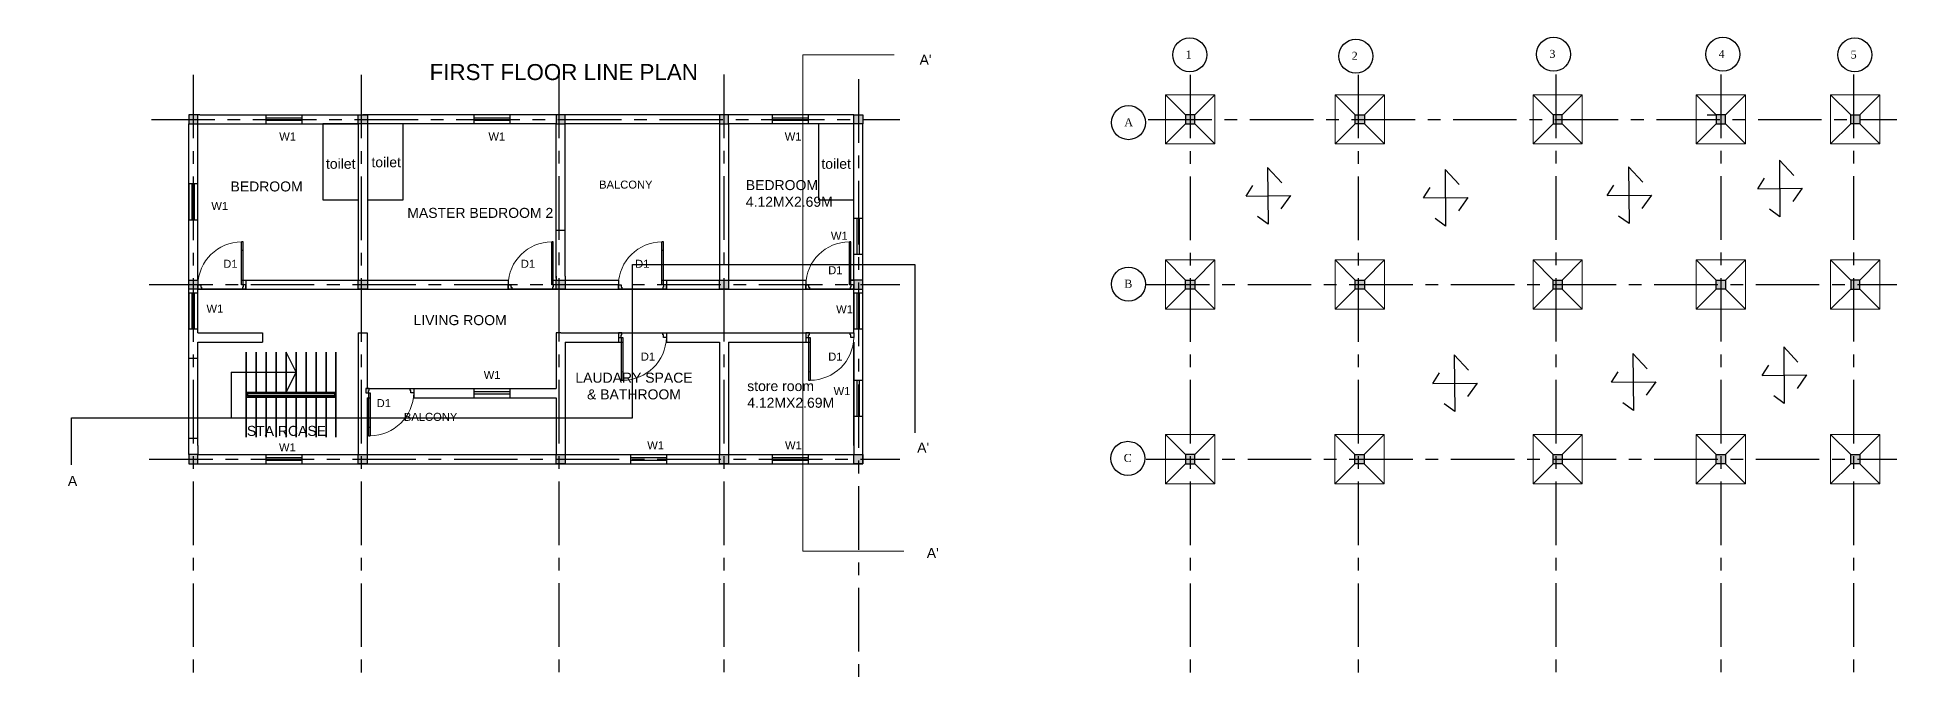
# Model space of a CAD drawing. Header units: metres. Extents: x 0 to 2377, y 0 to 2754.
# Drawn here: x 143.65 to 190.13, y 58.86 to 74.9 of the extents above; entities that cross this region are included whole.
import ezdxf

# ---------------------------------------------------------------- set-up
doc = ezdxf.new("R2010")
doc.units = ezdxf.units.M
doc.linetypes.add('CENTER', pattern=[50.8, 31.75, -6.35, 6.35, -6.35])
for name, color, linetype in [('BOUND', 7, 'Continuous'), ('centerline', 51, 'CENTER'), ('COLUMNS', 1, 'Continuous'), ('DOOR', 140, 'Continuous'), ('EQUIPMENTS', 255, 'Continuous'), ('sections', 82, 'Continuous'), ('Text', 7, 'Continuous'), ('Walls', 7, 'Continuous')]:
    doc.layers.add(name, color=color, linetype=linetype)
doc.layers.add('Footing', color=100, linetype='Continuous', lineweight=5)
doc.layers.add('Stairs', color=1, linetype='Continuous', lineweight=35)
doc.styles.get("Standard").update_dxf_attribs({"font": 'arial.ttf'})
doc.styles.add('style1', font='times.ttf', dxfattribs={"height": 0.2})

# ---------------------------------------------------------------- blocks, each defined once
blk = doc.blocks.new('D1')
for p, q in [((0.07, 0.11), (0.07, 1.18)), ((0.07, 1.18), (0.11, 1.18)), ((0.11, 0.11), (0.11, 1.18)), ((0.11, 0.98), (0.11, 0.96)), ((0, 0), (0, 0.11)), ((0, 0.11), (0.07, 0.11)), ((0, 0), (1.2, 0)), ((0.09, 0), (0, 0)), ((0.07, 0.11), (0.07, 0.05)), ((0.07, 0.11), (0.11, 0.11)), ((0.07, 0.05), (0.09, 0.05)), ((0.09, 0.05), (0.09, 0)), ((1.13, 0.05), (1.11, 0.05)), ((1.11, 0.05), (1.11, 0)), ((1.11, 0), (1.2, 0)), ((1.2, 0.11), (1.13, 0.11)), ((1.13, 0.11), (1.13, 0.05)), ((1.2, 0), (1.2, 0.11))]:
    blk.add_line(p, q)
at = {"lineweight": 0}
blk.add_arc((0.11, 0.09), 1.09, 1.061, 90, dxfattribs=at)

msp = doc.modelspace()

# ---------------------------------------------------------------- hatches: boundary and pattern name
at = {"layer": 'COLUMNS'}
h = msp.add_hatch(color=256, dxfattribs=at)
h.dxf.hatch_style = 1
h.paths.add_polyline_path([(120.917, 72.968), (120.687, 72.968), (120.687, 72.738), (120.917, 72.738)])
h.paths.add_polyline_path([(125.111, 72.738), (125.111, 72.968), (124.881, 72.968), (124.881, 72.738)])
h.paths.add_polyline_path([(130.056, 72.738), (130.056, 72.968), (129.826, 72.968), (129.826, 72.738)])
h.paths.add_polyline_path([(133.95, 72.738), (134.18, 72.738), (134.18, 72.968), (133.95, 72.968)])
h.paths.add_polyline_path([(137.264, 72.738), (137.494, 72.738), (137.494, 72.968), (137.264, 72.968)])
h.paths.add_polyline_path([(120.687, 68.612), (120.917, 68.612), (120.917, 68.842), (120.687, 68.842)])
h.paths.add_polyline_path([(124.881, 68.612), (125.111, 68.612), (125.111, 68.842), (124.881, 68.842)])
h.paths.add_polyline_path([(130.056, 68.842), (129.826, 68.842), (129.826, 68.612), (130.056, 68.612)])
h.paths.add_polyline_path([(134.18, 68.842), (133.95, 68.842), (133.95, 68.611), (134.18, 68.611)])
h.paths.add_polyline_path([(137.494, 68.842), (137.264, 68.842), (137.264, 68.611), (137.494, 68.612)])
h.paths.add_polyline_path([(120.687, 64.483), (120.687, 64.253), (120.917, 64.253), (120.917, 64.483)])
h.paths.add_polyline_path([(125.111, 64.483), (124.881, 64.483), (124.881, 64.253), (125.111, 64.253)])
h.paths.add_polyline_path([(129.826, 64.253), (130.056, 64.253), (130.056, 64.483), (129.826, 64.483)])
h.paths.add_polyline_path([(133.95, 64.253), (134.18, 64.253), (134.18, 64.483), (133.95, 64.483)])
h.paths.add_polyline_path([(137.264, 64.253), (137.494, 64.253), (137.494, 64.483), (137.264, 64.483)])
h.paths.add_polyline_path([(147.441, 72.968), (147.441, 72.738), (147.671, 72.738), (147.671, 72.968)])
h.paths.add_polyline_path([(151.68, 72.968), (151.68, 72.738), (151.91, 72.738), (151.91, 72.968)])
h.paths.add_polyline_path([(156.624, 72.968), (156.624, 72.738), (156.854, 72.738), (156.854, 72.968)])
h.paths.add_polyline_path([(160.704, 72.968), (160.704, 72.738), (160.934, 72.738), (160.934, 72.968)])
h.paths.add_polyline_path([(164.063, 72.968), (164.063, 72.738), (164.293, 72.738), (164.293, 72.968)])
h.paths.add_polyline_path([(147.441, 68.842), (147.441, 68.612), (147.671, 68.612), (147.671, 68.842)])
h.paths.add_polyline_path([(151.68, 68.842), (151.68, 68.612), (151.91, 68.612), (151.91, 68.842)])
h.paths.add_polyline_path([(156.624, 68.842), (156.624, 68.612), (156.854, 68.612), (156.854, 68.842)])
h.paths.add_polyline_path([(160.704, 68.842), (160.704, 68.612), (160.934, 68.612), (160.934, 68.842)])
h.paths.add_polyline_path([(164.063, 68.842), (164.063, 68.612), (164.293, 68.612), (164.293, 68.842)])
h.paths.add_polyline_path([(147.441, 64.483), (147.441, 64.253), (147.671, 64.253), (147.671, 64.483)])
h.paths.add_polyline_path([(151.672, 64.483), (151.672, 64.253), (151.902, 64.253), (151.902, 64.483)])
h.paths.add_polyline_path([(156.624, 64.483), (156.624, 64.253), (156.854, 64.253), (156.854, 64.483)])
h.paths.add_polyline_path([(160.704, 64.483), (160.704, 64.253), (160.934, 64.253), (160.934, 64.483)])
h.paths.add_polyline_path([(164.063, 64.483), (164.063, 64.253), (164.293, 64.253), (164.293, 64.483)])
h = msp.add_hatch(color=256, dxfattribs=at)
h.dxf.hatch_style = 1
h.paths.add_polyline_path([(172.358, 72.968), (172.358, 72.738), (172.588, 72.738), (172.588, 72.968)])
h.paths.add_polyline_path([(176.597, 72.968), (176.597, 72.738), (176.827, 72.738), (176.827, 72.968)])
h.paths.add_polyline_path([(181.542, 72.968), (181.542, 72.738), (181.772, 72.738), (181.772, 72.968)])
h.paths.add_polyline_path([(185.621, 72.968), (185.621, 72.738), (185.851, 72.738), (185.851, 72.968)])
h.paths.add_polyline_path([(188.98, 72.968), (188.98, 72.738), (189.21, 72.738), (189.21, 72.968)])
h.paths.add_polyline_path([(172.358, 68.842), (172.358, 68.612), (172.588, 68.612), (172.588, 68.842)])
h.paths.add_polyline_path([(176.597, 68.842), (176.597, 68.612), (176.827, 68.612), (176.827, 68.842)])
h.paths.add_polyline_path([(181.542, 68.842), (181.542, 68.612), (181.772, 68.612), (181.772, 68.842)])
h.paths.add_polyline_path([(185.621, 68.842), (185.621, 68.612), (185.851, 68.612), (185.851, 68.842)])
h.paths.add_polyline_path([(188.98, 68.842), (188.98, 68.612), (189.21, 68.612), (189.21, 68.842)])
h.paths.add_polyline_path([(172.358, 64.483), (172.358, 64.253), (172.588, 64.253), (172.588, 64.483)])
h.paths.add_polyline_path([(176.59, 64.483), (176.59, 64.253), (176.82, 64.253), (176.82, 64.483)])
h.paths.add_polyline_path([(181.542, 64.483), (181.542, 64.253), (181.772, 64.253), (181.772, 64.483)])
h.paths.add_polyline_path([(185.621, 64.483), (185.621, 64.253), (185.851, 64.253), (185.851, 64.483)])
h.paths.add_polyline_path([(188.98, 64.483), (188.98, 64.253), (189.21, 64.253), (189.21, 64.483)])

# ---------------------------------------------------------------- linework, layer by layer
for p, q in [((147.441, 64.483), (147.441, 72.738)), ((147.671, 72.738), (151.68, 72.738)), ((147.671, 68.842), (147.671, 72.738)), ((147.716, 72.968), (151.795, 72.968)), ((149.372, 72.968), (149.372, 72.738)), ((150.272, 72.883), (149.372, 72.883)), ((150.272, 72.823), (149.372, 72.823)), ((150.272, 72.968), (150.272, 72.738)), ((151.68, 72.738), (150.795, 72.738)), ((151.68, 72.738), (151.68, 68.939)), ((164.063, 72.968), (151.795, 72.968)), ((156.624, 72.738), (151.91, 72.738)), ((151.91, 72.738), (151.91, 68.939)), ((154.563, 72.968), (154.563, 72.738)), ((155.463, 72.883), (154.563, 72.883)), ((155.463, 72.823), (154.563, 72.823)), ((155.463, 72.968), (155.463, 72.738)), ((156.624, 68.939), (156.624, 72.738)), ((160.704, 72.738), (156.854, 72.738)), ((156.854, 68.939), (156.854, 72.738)), ((160.704, 72.738), (160.704, 68.842)), ((164.063, 72.738), (160.934, 72.738)), ((160.934, 72.738), (160.934, 68.842)), ((162.026, 72.968), (162.026, 72.738)), ((162.026, 72.968), (162.026, 72.738)), ((162.926, 72.883), (162.026, 72.883)), ((162.926, 72.823), (162.026, 72.823)), ((162.926, 72.968), (162.926, 72.738)), ((162.926, 72.968), (162.926, 72.738)), ((164.063, 68.842), (164.063, 72.738)), ((164.293, 64.713), (164.293, 72.738)), ((185.391, 72.968), (185.621, 72.968)), ((185.621, 72.968), (185.621, 72.738)), ((147.671, 71.24), (147.441, 71.24)), ((147.671, 71.24), (147.441, 71.24)), ((147.441, 71.24), (147.441, 70.34)), ((147.526, 70.34), (147.526, 71.24)), ((147.586, 70.34), (147.586, 71.24)), ((147.671, 70.34), (147.441, 70.34)), ((147.671, 70.34), (147.441, 70.34)), ((164.063, 70.39), (164.293, 70.39)), ((164.148, 69.49), (164.148, 70.39)), ((164.208, 69.49), (164.208, 70.39)), ((156.624, 68.89), (156.624, 70.09)), ((156.624, 70.09), (156.854, 70.09)), ((164.063, 69.49), (164.293, 69.49)), ((147.671, 68.842), (147.68, 68.842)), ((148.761, 68.842), (148.871, 68.842)), ((148.871, 68.842), (148.871, 68.612)), ((155.424, 68.842), (155.424, 68.612)), ((156.854, 68.842), (158.188, 68.842)), ((158.179, 68.842), (158.179, 68.612)), ((159.269, 68.842), (160.819, 68.842)), ((159.379, 68.842), (159.379, 68.612)), ((162.863, 68.842), (162.863, 68.612)), ((162.871, 68.842), (162.863, 68.842)), ((164.063, 68.842), (163.953, 68.842)), ((147.671, 68.515), (147.441, 68.515)), ((147.671, 68.515), (147.441, 68.515)), ((147.441, 68.515), (147.441, 67.615)), ((147.526, 67.615), (147.526, 68.515)), ((147.586, 67.615), (147.586, 68.515)), ((147.671, 67.519), (147.671, 68.612)), ((164.063, 67.519), (164.063, 68.612)), ((164.293, 68.515), (164.063, 68.515)), ((164.293, 68.515), (164.063, 68.515)), ((164.063, 68.515), (164.063, 67.615)), ((164.148, 67.615), (164.148, 68.515)), ((164.208, 67.615), (164.208, 68.515)), ((147.671, 67.615), (147.441, 67.615)), ((147.671, 67.615), (147.441, 67.615)), ((147.671, 67.519), (149.287, 67.519)), ((149.287, 67.519), (149.287, 67.289)), ((151.672, 67.519), (151.672, 64.483)), ((151.902, 67.404), (151.902, 66.134)), ((158.179, 67.519), (158.179, 67.289)), ((159.379, 67.519), (159.379, 67.289)), ((162.863, 67.519), (162.863, 67.289)), ((164.293, 67.615), (164.063, 67.615)), ((164.293, 67.615), (164.063, 67.615)), ((147.671, 67.289), (149.287, 67.289)), ((147.671, 64.713), (147.671, 67.289)), ((160.704, 67.289), (160.704, 64.483)), ((160.934, 67.289), (160.934, 64.483)), ((164.063, 64.713), (164.063, 67.289)), ((164.063, 67.289), (164.063, 64.483)), ((164.063, 67.174), (164.063, 64.713)), ((148.501, 66.537), (148.501, 65.417)), ((148.501, 66.537), (148.501, 65.417)), ((153.065, 66.134), (153.065, 65.904)), ((154.563, 66.134), (154.563, 65.904)), ((154.563, 66.134), (154.563, 65.904)), ((155.463, 66.049), (154.563, 66.049)), ((155.463, 66.134), (155.463, 65.904)), ((155.463, 66.134), (155.463, 65.904)), ((164.293, 66.336), (164.063, 66.336)), ((164.293, 66.336), (164.063, 66.336)), ((164.063, 66.336), (164.063, 65.436)), ((164.148, 65.436), (164.148, 66.336)), ((164.208, 65.436), (164.208, 66.336)), ((151.902, 65.904), (151.902, 64.483)), ((155.463, 65.989), (154.563, 65.989)), ((164.293, 65.436), (164.063, 65.436)), ((164.293, 65.436), (164.063, 65.436)), ((149.372, 64.483), (149.372, 64.253)), ((149.372, 64.483), (149.372, 64.253)), ((150.272, 64.398), (149.372, 64.398)), ((150.272, 64.338), (149.372, 64.338)), ((150.272, 64.483), (150.272, 64.253)), ((150.272, 64.483), (150.272, 64.253)), ((158.479, 64.483), (158.479, 64.253)), ((158.479, 64.483), (158.479, 64.253)), ((159.379, 64.398), (158.479, 64.398)), ((159.379, 64.338), (158.479, 64.338)), ((159.379, 64.483), (159.379, 64.253)), ((159.379, 64.483), (159.379, 64.253)), ((159.379, 64.483), (159.379, 64.253)), ((162.026, 64.483), (162.026, 64.253)), ((162.026, 64.483), (162.026, 64.253)), ((162.926, 64.398), (162.026, 64.398)), ((162.926, 64.338), (162.026, 64.338)), ((162.926, 64.483), (162.926, 64.253)), ((162.926, 64.483), (162.926, 64.253))]:
    msp.add_line(p, q)
at = {"layer": 'BOUND'}
for p, q in [((174.405, 71.65), (174.417, 70.234)), ((174.405, 71.65), (174.762, 71.269)), ((178.841, 71.604), (178.853, 70.188)), ((178.841, 71.604), (179.198, 71.223)), ((183.43, 71.665), (183.442, 70.249)), ((183.43, 71.665), (183.788, 71.284)), ((187.199, 71.834), (187.211, 70.418)), ((187.199, 71.834), (187.556, 71.453)), ((173.869, 70.937), (174.036, 71.198)), ((178.305, 70.891), (178.472, 71.152)), ((182.894, 70.953), (183.061, 71.213)), ((186.663, 71.121), (186.83, 71.382)), ((186.663, 71.121), (187.77, 71.132)), ((187.77, 71.132), (187.532, 70.799)), ((173.869, 70.937), (174.976, 70.948)), ((174.976, 70.948), (174.738, 70.615)), ((178.305, 70.891), (179.413, 70.902)), ((179.413, 70.902), (179.175, 70.569)), ((182.894, 70.953), (184.002, 70.963)), ((184.002, 70.963), (183.764, 70.63)), ((174.417, 70.234), (174.155, 70.424)), ((178.853, 70.188), (178.591, 70.378)), ((183.442, 70.249), (183.18, 70.44)), ((187.211, 70.418), (186.949, 70.608)), ((179.071, 66.972), (179.083, 65.556)), ((179.071, 66.972), (179.428, 66.591)), ((183.537, 67.003), (183.549, 65.587)), ((183.537, 67.003), (183.895, 66.622)), ((187.306, 67.171), (187.318, 65.756)), ((187.306, 67.171), (187.663, 66.791)), ((147.671, 66.886), (147.441, 66.886)), ((178.535, 66.26), (178.701, 66.52)), ((183.002, 66.29), (183.168, 66.551)), ((186.77, 66.459), (186.937, 66.719)), ((186.77, 66.459), (187.877, 66.47)), ((187.877, 66.47), (187.639, 66.136)), ((178.535, 66.26), (179.642, 66.27)), ((179.642, 66.27), (179.404, 65.937)), ((183.002, 66.29), (184.109, 66.301)), ((184.109, 66.301), (183.871, 65.968)), ((179.083, 65.556), (178.821, 65.747)), ((183.549, 65.587), (183.287, 65.777)), ((187.318, 65.756), (187.056, 65.946)), ((147.671, 64.886), (147.441, 64.886))]:
    msp.add_line(p, q, dxfattribs=at)
for centre in [(172.461, 74.463), (176.613, 74.431), (181.554, 74.478), (185.784, 74.478), (189.083, 74.463), (170.929, 72.771), (170.929, 68.74), (170.914, 64.389)]:
    msp.add_circle(centre, 0.425, dxfattribs=at)
at = {"layer": 'centerline', "ltscale": 0.05}
for p, q in [((147.556, 73.968), (147.556, 58.975)), ((151.75, 73.968), (151.75, 58.975)), ((156.695, 73.971), (156.695, 58.975)), ((160.819, 73.971), (160.819, 58.975)), ((172.473, 73.968), (172.473, 58.975)), ((176.667, 73.968), (176.667, 58.975)), ((181.612, 73.971), (181.612, 58.975)), ((185.736, 73.971), (185.736, 58.975)), ((189.05, 73.971), (189.05, 58.975)), ((164.178, 73.856), (164.178, 58.86)), ((146.507, 72.853), (165.216, 72.853)), ((171.424, 72.853), (190.133, 72.853)), ((146.452, 68.727), (165.216, 68.727)), ((171.369, 68.727), (190.133, 68.727)), ((146.452, 64.368), (165.216, 64.368)), ((171.369, 64.368), (190.133, 64.368))]:
    msp.add_line(p, q, dxfattribs=at)
at = {"layer": 'COLUMNS'}
for p, q in [((147.671, 72.968), (147.441, 72.968)), ((147.441, 72.968), (147.441, 72.738)), ((147.441, 72.738), (147.671, 72.738)), ((147.671, 72.738), (147.671, 72.968)), ((151.68, 72.738), (151.68, 72.968)), ((151.68, 72.968), (151.91, 72.968)), ((151.91, 72.738), (151.68, 72.738)), ((151.91, 72.968), (151.91, 72.738)), ((156.854, 72.968), (156.624, 72.968)), ((156.624, 72.968), (156.624, 72.738)), ((156.624, 72.738), (156.854, 72.738)), ((156.854, 72.738), (156.854, 72.968)), ((160.934, 72.968), (160.704, 72.968)), ((160.704, 72.968), (160.704, 72.738)), ((160.704, 72.738), (160.934, 72.738)), ((160.934, 72.738), (160.934, 72.968)), ((164.063, 72.738), (164.063, 72.968)), ((164.063, 72.968), (164.293, 72.968)), ((164.293, 72.738), (164.063, 72.738)), ((164.293, 72.738), (164.063, 72.738)), ((164.293, 72.968), (164.293, 72.738)), ((172.588, 72.968), (172.358, 72.968)), ((172.358, 72.968), (172.358, 72.738)), ((172.358, 72.738), (172.588, 72.738)), ((172.588, 72.738), (172.588, 72.968)), ((176.597, 72.738), (176.597, 72.968)), ((176.597, 72.968), (176.827, 72.968)), ((176.827, 72.738), (176.597, 72.738)), ((176.827, 72.968), (176.827, 72.738)), ((181.772, 72.968), (181.542, 72.968)), ((181.542, 72.968), (181.542, 72.738)), ((181.542, 72.738), (181.772, 72.738)), ((181.772, 72.738), (181.772, 72.968)), ((185.851, 72.968), (185.621, 72.968)), ((185.621, 72.968), (185.621, 72.738)), ((185.621, 72.738), (185.851, 72.738)), ((185.851, 72.738), (185.851, 72.968)), ((188.98, 72.738), (188.98, 72.968)), ((188.98, 72.968), (189.21, 72.968)), ((189.21, 72.738), (188.98, 72.738)), ((189.21, 72.968), (189.21, 72.738)), ((147.441, 68.612), (147.441, 68.842)), ((147.441, 68.842), (147.671, 68.842)), ((147.671, 68.842), (147.671, 68.612)), ((151.68, 68.842), (151.91, 68.842)), ((151.68, 68.612), (151.68, 68.842)), ((151.91, 68.842), (151.91, 68.612)), ((156.624, 68.842), (156.854, 68.842)), ((156.624, 68.612), (156.624, 68.842)), ((156.854, 68.842), (156.854, 68.612)), ((160.704, 68.842), (160.934, 68.842)), ((160.704, 68.612), (160.704, 68.842)), ((160.934, 68.842), (160.934, 68.612)), ((164.063, 68.842), (164.063, 68.612)), ((164.293, 68.842), (164.063, 68.842)), ((164.293, 68.612), (164.293, 68.842)), ((172.358, 68.612), (172.358, 68.842)), ((172.358, 68.842), (172.588, 68.842)), ((172.588, 68.842), (172.588, 68.612)), ((176.597, 68.842), (176.827, 68.842)), ((176.597, 68.612), (176.597, 68.842)), ((176.827, 68.842), (176.827, 68.612)), ((181.542, 68.842), (181.772, 68.842)), ((181.542, 68.612), (181.542, 68.842)), ((181.772, 68.842), (181.772, 68.612)), ((185.621, 68.842), (185.851, 68.842)), ((185.621, 68.612), (185.621, 68.842)), ((185.851, 68.842), (185.851, 68.612)), ((188.98, 68.842), (188.98, 68.612)), ((189.21, 68.842), (188.98, 68.842)), ((189.21, 68.612), (189.21, 68.842)), ((147.671, 68.612), (147.441, 68.612)), ((151.91, 68.612), (151.68, 68.612)), ((156.854, 68.612), (156.624, 68.612)), ((160.934, 68.612), (160.704, 68.612)), ((164.063, 68.612), (164.293, 68.612)), ((172.588, 68.612), (172.358, 68.612)), ((176.827, 68.612), (176.597, 68.612)), ((181.772, 68.612), (181.542, 68.612)), ((185.851, 68.612), (185.621, 68.612)), ((188.98, 68.612), (189.21, 68.612)), ((147.671, 64.483), (147.441, 64.483)), ((147.441, 64.483), (147.441, 64.253)), ((147.441, 64.253), (147.671, 64.253)), ((147.671, 64.253), (147.671, 64.483)), ((151.672, 64.483), (151.902, 64.483)), ((151.672, 64.253), (151.672, 64.483)), ((151.902, 64.253), (151.672, 64.253)), ((151.902, 64.483), (151.902, 64.253)), ((156.624, 64.483), (156.854, 64.483)), ((156.624, 64.253), (156.624, 64.483)), ((156.854, 64.253), (156.624, 64.253)), ((156.854, 64.483), (156.854, 64.253)), ((160.704, 64.483), (160.934, 64.483)), ((160.704, 64.253), (160.704, 64.483)), ((160.934, 64.253), (160.704, 64.253)), ((160.934, 64.483), (160.934, 64.253)), ((164.063, 64.483), (164.293, 64.483)), ((164.063, 64.253), (164.063, 64.483)), ((164.293, 64.253), (164.063, 64.253)), ((164.293, 64.483), (164.293, 64.253)), ((172.588, 64.483), (172.358, 64.483)), ((172.358, 64.483), (172.358, 64.253)), ((172.358, 64.253), (172.588, 64.253)), ((172.588, 64.253), (172.588, 64.483)), ((176.59, 64.483), (176.82, 64.483)), ((176.59, 64.253), (176.59, 64.483)), ((176.82, 64.253), (176.59, 64.253)), ((176.82, 64.483), (176.82, 64.253)), ((181.542, 64.483), (181.772, 64.483)), ((181.542, 64.253), (181.542, 64.483)), ((181.772, 64.253), (181.542, 64.253)), ((181.772, 64.483), (181.772, 64.253)), ((185.621, 64.483), (185.851, 64.483)), ((185.621, 64.253), (185.621, 64.483)), ((185.851, 64.253), (185.621, 64.253)), ((185.851, 64.483), (185.851, 64.253)), ((188.98, 64.483), (189.21, 64.483)), ((188.98, 64.253), (188.98, 64.483)), ((189.21, 64.253), (188.98, 64.253)), ((189.21, 64.483), (189.21, 64.253))]:
    msp.add_line(p, q, dxfattribs=at)
at = {"layer": 'EQUIPMENTS'}
for p, q in [((150.129, 66.537), (149.879, 67.037)), ((149.879, 67.037), (149.879, 66.037)), ((150.129, 66.537), (149.879, 67.037)), ((149.879, 67.037), (149.879, 66.037)), ((148.501, 66.537), (150.129, 66.537)), ((148.501, 66.537), (150.129, 66.537)), ((149.879, 66.037), (150.129, 66.537)), ((149.879, 66.037), (150.129, 66.537)), ((151.454, 65.393), (148.11, 65.393))]:
    msp.add_line(p, q, dxfattribs=at)
at = {"layer": 'Footing'}
for p, q in [((171.858, 73.468), (172.358, 72.968)), ((172.588, 72.968), (173.088, 73.468)), ((176.097, 73.468), (176.597, 72.968)), ((176.827, 72.968), (177.327, 73.468)), ((181.042, 73.468), (181.542, 72.968)), ((181.772, 72.968), (182.272, 73.468)), ((185.121, 73.468), (185.621, 72.968)), ((185.851, 72.968), (186.351, 73.468)), ((188.48, 73.468), (188.98, 72.968)), ((189.21, 72.968), (189.71, 73.468)), ((172.358, 72.738), (171.858, 72.238)), ((172.588, 72.738), (173.088, 72.238)), ((176.597, 72.738), (176.097, 72.238)), ((176.827, 72.738), (177.327, 72.238)), ((181.542, 72.738), (181.042, 72.238)), ((181.772, 72.738), (182.272, 72.238)), ((185.621, 72.738), (185.121, 72.238)), ((185.851, 72.738), (186.351, 72.238)), ((188.98, 72.738), (188.48, 72.238)), ((189.21, 72.738), (189.71, 72.238)), ((171.858, 69.342), (172.358, 68.842)), ((172.588, 68.842), (173.088, 69.342)), ((176.097, 69.342), (176.597, 68.842)), ((176.827, 68.842), (177.327, 69.342)), ((181.042, 69.342), (181.542, 68.842)), ((181.772, 68.842), (182.272, 69.342)), ((185.121, 69.342), (185.621, 68.842)), ((185.851, 68.842), (186.351, 69.342)), ((188.48, 69.342), (188.98, 68.842)), ((189.21, 68.842), (189.71, 69.342)), ((172.358, 68.612), (171.858, 68.112)), ((172.588, 68.612), (173.088, 68.112)), ((176.597, 68.612), (176.097, 68.112)), ((176.827, 68.612), (177.327, 68.112)), ((181.542, 68.612), (181.042, 68.112)), ((181.772, 68.612), (182.272, 68.112)), ((185.621, 68.612), (185.121, 68.112)), ((185.851, 68.612), (186.351, 68.112)), ((188.98, 68.612), (188.48, 68.112)), ((189.21, 68.612), (189.71, 68.112)), ((171.858, 64.983), (172.358, 64.483)), ((172.588, 64.483), (173.088, 64.983)), ((176.09, 64.983), (176.59, 64.483)), ((176.82, 64.483), (177.32, 64.983)), ((181.042, 64.983), (181.542, 64.483)), ((181.772, 64.483), (182.272, 64.983)), ((185.121, 64.983), (185.621, 64.483)), ((185.851, 64.483), (186.351, 64.983)), ((188.48, 64.983), (188.98, 64.483)), ((189.21, 64.483), (189.71, 64.983)), ((172.358, 64.253), (171.858, 63.753)), ((172.588, 64.253), (173.088, 63.753)), ((176.59, 64.253), (176.09, 63.753)), ((176.82, 64.253), (177.32, 63.753)), ((181.542, 64.253), (181.042, 63.753)), ((181.772, 64.253), (182.272, 63.753)), ((185.621, 64.253), (185.121, 63.753)), ((185.851, 64.253), (186.351, 63.753)), ((188.98, 64.253), (188.48, 63.753)), ((189.21, 64.253), (189.71, 63.753))]:
    msp.add_line(p, q, dxfattribs=at)
for points in [[(171.858, 73.468), (173.088, 73.468), (173.088, 72.238), (171.858, 72.238)], [(176.097, 73.468), (177.327, 73.468), (177.327, 72.238), (176.097, 72.238)], [(181.042, 73.468), (182.272, 73.468), (182.272, 72.238), (181.042, 72.238)], [(185.121, 73.468), (186.351, 73.468), (186.351, 72.238), (185.121, 72.238)], [(188.48, 73.468), (189.71, 73.468), (189.71, 72.238), (188.48, 72.238)], [(171.858, 69.342), (173.088, 69.342), (173.088, 68.112), (171.858, 68.112)], [(176.097, 69.342), (177.327, 69.342), (177.327, 68.112), (176.097, 68.112)], [(181.042, 69.342), (182.272, 69.342), (182.272, 68.112), (181.042, 68.112)], [(185.121, 69.342), (186.351, 69.342), (186.351, 68.112), (185.121, 68.112)], [(188.48, 69.342), (189.71, 69.342), (189.71, 68.112), (188.48, 68.112)], [(171.858, 64.983), (173.088, 64.983), (173.088, 63.753), (171.858, 63.753)], [(176.09, 64.983), (177.32, 64.983), (177.32, 63.753), (176.09, 63.753)], [(181.042, 64.983), (182.272, 64.983), (182.272, 63.753), (181.042, 63.753)], [(185.121, 64.983), (186.351, 64.983), (186.351, 63.753), (185.121, 63.753)], [(188.48, 64.983), (189.71, 64.983), (189.71, 63.753), (188.48, 63.753)]]:
    msp.add_lwpolyline(points, close=True, dxfattribs=at)
at = {"layer": 'sections', "lineweight": 0}
for p, q in [((165.072, 74.466), (162.79, 74.466)), ((162.79, 74.466), (162.79, 62.073)), ((162.79, 62.073), (165.315, 62.073))]:
    msp.add_line(p, q, dxfattribs=at)
at = {"layer": 'sections'}
for p, q in [((158.531, 65.4), (158.531, 69.229)), ((158.531, 69.229), (165.591, 69.229)), ((165.591, 69.229), (165.591, 65.022)), ((144.514, 64.224), (144.514, 65.4)), ((144.514, 65.4), (158.531, 65.4))]:
    msp.add_line(p, q, dxfattribs=at)
at = {"layer": 'Stairs'}
for p, q in [((148.879, 64.917), (148.879, 67.037)), ((148.879, 64.917), (148.879, 67.037)), ((149.129, 66.037), (149.129, 67.037)), ((149.129, 66.037), (149.129, 67.037)), ((149.379, 66.037), (149.379, 67.037)), ((149.379, 66.037), (149.379, 67.037)), ((149.629, 66.037), (149.629, 67.037)), ((149.629, 66.037), (149.629, 67.037)), ((149.879, 66.037), (149.879, 67.037)), ((149.879, 66.037), (149.879, 67.037)), ((150.129, 66.037), (150.129, 67.037)), ((150.129, 66.037), (150.129, 67.037)), ((150.379, 66.037), (150.379, 67.037)), ((150.379, 66.037), (150.379, 67.037)), ((150.629, 66.037), (150.629, 67.037)), ((150.629, 66.037), (150.629, 67.037)), ((150.879, 66.037), (150.879, 67.037)), ((150.879, 66.037), (150.879, 67.037)), ((151.119, 67.037), (151.119, 66.037)), ((151.119, 67.037), (151.119, 66.037)), ((148.879, 66.037), (151.119, 66.037)), ((148.879, 66.037), (151.119, 66.037)), ((148.909, 66.007), (151.089, 66.007)), ((148.909, 66.007), (148.909, 65.947)), ((148.909, 66.007), (151.089, 66.007)), ((148.909, 66.007), (148.909, 65.947)), ((151.089, 66.007), (151.089, 65.947)), ((151.089, 66.007), (151.089, 65.947)), ((151.119, 66.037), (151.119, 65.917)), ((151.119, 66.037), (151.119, 65.917)), ((148.879, 65.917), (151.119, 65.917)), ((148.879, 65.917), (151.119, 65.917)), ((148.909, 65.947), (151.089, 65.947)), ((148.909, 65.947), (151.089, 65.947)), ((149.129, 64.917), (149.129, 65.917)), ((149.129, 64.917), (149.129, 65.917)), ((149.379, 64.917), (149.379, 65.917)), ((149.379, 64.917), (149.379, 65.917)), ((149.629, 64.917), (149.629, 65.917)), ((149.629, 64.917), (149.629, 65.917)), ((149.879, 64.917), (149.879, 65.917)), ((149.879, 64.917), (149.879, 65.917)), ((150.129, 64.917), (150.129, 65.917)), ((150.129, 64.917), (150.129, 65.917)), ((150.379, 64.917), (150.379, 65.917)), ((150.379, 64.917), (150.379, 65.917)), ((150.629, 64.917), (150.629, 65.917)), ((150.629, 64.917), (150.629, 65.917)), ((150.879, 64.917), (150.879, 65.917)), ((150.879, 64.917), (150.879, 65.917)), ((151.119, 65.917), (151.119, 64.917)), ((151.119, 65.917), (151.119, 64.917))]:
    msp.add_line(p, q, dxfattribs=at)
at = {"layer": 'Walls', "color": 0}
for p, q in [((147.716, 72.968), (147.441, 72.968)), ((147.441, 72.968), (147.441, 72.738)), ((150.795, 72.738), (150.795, 70.845)), ((152.795, 72.738), (152.795, 70.839)), ((163.178, 72.738), (163.178, 70.845)), ((164.063, 72.968), (164.293, 72.968)), ((164.293, 72.968), (164.293, 72.738)), ((150.795, 70.845), (151.68, 70.845)), ((152.795, 70.839), (151.91, 70.839)), ((163.178, 70.845), (164.063, 70.845)), ((147.671, 68.842), (147.68, 68.842)), ((148.761, 68.842), (151.68, 68.842)), ((151.68, 68.939), (151.68, 68.842)), ((151.91, 68.939), (151.91, 68.842)), ((151.91, 68.842), (155.433, 68.842)), ((156.514, 68.842), (156.624, 68.842)), ((156.624, 68.939), (156.624, 68.842)), ((156.854, 68.939), (156.854, 68.842)), ((156.854, 68.842), (158.188, 68.842)), ((159.269, 68.842), (160.704, 68.842)), ((160.934, 68.842), (162.871, 68.842)), ((163.953, 68.842), (164.063, 68.842)), ((147.671, 68.612), (151.91, 68.612)), ((151.91, 68.612), (156.854, 68.612)), ((160.704, 68.612), (164.063, 68.612)), ((151.672, 67.519), (151.902, 67.519)), ((151.902, 67.519), (151.902, 67.404)), ((156.739, 67.519), (156.624, 67.519)), ((156.624, 67.519), (156.624, 67.404)), ((156.624, 67.404), (156.624, 66.134)), ((156.739, 67.519), (164.063, 67.519)), ((156.854, 67.289), (156.854, 64.483)), ((156.854, 67.289), (158.289, 67.289)), ((159.37, 67.289), (160.704, 67.289)), ((160.934, 67.289), (162.973, 67.289)), ((164.054, 67.289), (164.063, 67.289)), ((151.902, 66.134), (156.624, 66.134)), ((151.902, 65.904), (151.975, 65.904)), ((153.056, 65.904), (156.624, 65.904)), ((156.624, 65.904), (156.624, 64.483)), ((147.671, 64.713), (147.671, 64.483)), ((164.063, 64.713), (164.063, 64.483)), ((164.293, 64.253), (164.293, 64.713)), ((147.441, 64.483), (147.441, 64.253)), ((147.441, 64.253), (164.063, 64.253)), ((147.671, 64.483), (151.672, 64.483)), ((151.902, 64.483), (156.624, 64.483)), ((156.854, 64.483), (160.704, 64.483)), ((160.934, 64.483), (164.063, 64.483)), ((164.063, 64.253), (164.293, 64.253))]:
    msp.add_line(p, q, dxfattribs=at)
at = {"layer": 'Walls'}
msp.add_line((156.854, 68.612), (160.704, 68.612), dxfattribs=at)

# ---------------------------------------------------------------- block references
at = {"layer": 'DOOR', "color": 0, "xscale": -1}
for p in [(148.871, 68.612), (156.624, 68.612), (159.379, 68.612), (164.063, 68.612)]:
    msp.add_blockref('D1', p, dxfattribs=at)
at = {"layer": 'DOOR', "color": 0, "xscale": -1, "rotation": 180}
for p in [(158.179, 67.519), (162.863, 67.519), (151.865, 66.134)]:
    msp.add_blockref('D1', p, dxfattribs=at)

# ---------------------------------------------------------------- texts
at = {"attachment_point": 1}
for s, width, gutter_width, heights, insert, char_height in [("A'", 4.41541, 12.5, [0], (165.708, 74.466), 0.25), ('\\pxqc;FIRST FLOOR LINE PLAN', 8.15046, 17.678, [0.763], (152.739, 74.234), 0.4), ('W1', 1.61851, 12.5, [0], (149.703, 72.525), 0.2), ('W1', 1.61851, 12.5, [0], (154.932, 72.525), 0.2), ('W1', 1.61851, 12.5, [0], (162.338, 72.525), 0.2), ('toilet', 2.5167, 12.5, [0], (150.871, 71.869), 0.25), ('toilet', 2.5167, 12.5, [0], (152.008, 71.908), 0.25), ('toilet', 2.5167, 12.5, [0], (163.254, 71.869), 0.25), ('BEDROOM', 2.5167, 12.5, [0], (148.485, 71.303), 0.25), ('BALCONY', 2.5167, 12.5, [0], (157.698, 71.324), 0.2), ('BEDROOM\\P4.12MX2.69M', 2.5167, 12.5, [0], (161.365, 71.337), 0.25), ('W1', 1.61851, 12.5, [0], (148.006, 70.79), 0.2), ('\\pxqc;MASTER BEDROOM 2', 16.29918, 17.678, [0], (146.578, 70.643), 0.25), ('W1', 1.61851, 12.5, [0], (163.492, 70.045), 0.2), ('D1', 2.47462, 12.5, [0], (148.305, 69.347), 0.2), ('D1', 2.47462, 12.5, [0], (155.742, 69.347), 0.2), ('D1', 2.47462, 12.5, [0], (158.598, 69.347), 0.2), ('D1', 2.47462, 12.5, [0], (163.425, 69.187), 0.2), ('W1', 1.61851, 12.5, [0], (147.885, 68.226), 0.2), ('\\pxqc;LIVING ROOM', 2.37757, 17.678, [0.697], (153.035, 67.965), 0.25), ('W1', 1.61851, 12.5, [0], (163.623, 68.211), 0.2), ('D1', 2.47462, 12.5, [0], (158.741, 67.029), 0.2), ('D1', 2.47462, 12.5, [0], (163.425, 67.029), 0.2), ('W1', 1.61851, 12.5, [0], (154.815, 66.572), 0.2), ('\\pxqc;LAUDARY SPACE & BATHROOM', 3.09805, 17.678, [0.72], (157.021, 66.528), 0.25), ('store room 4.12MX2.69M', 2.5167, 12.5, [0], (161.4, 66.319), 0.25), ('W1', 1.61851, 12.5, [0], (163.559, 66.169), 0.2), ('STAIRCASE', 2.29855, 17.678, [0.676], (148.894, 65.2), 0.25), ('STAIRCASE', 2.29855, 17.678, [0.676], (148.894, 65.2), 0.25), ('BALCONY', 2.5167, 12.5, [0], (152.819, 65.525), 0.2), ('W1', 1.61851, 12.5, [0], (149.697, 64.764), 0.2), ('W1', 1.61851, 12.5, [0], (158.901, 64.814), 0.2), ('W1', 1.61851, 12.5, [0], (162.345, 64.814), 0.2), ("A'", 4.41541, 12.5, [0], (165.648, 64.782), 0.25), ('A', 4.41541, 12.5, [0], (144.421, 63.95), 0.25), ("A'", 4.41541, 12.5, [0], (165.888, 62.149), 0.25)]:
    msp.add_mtext_dynamic_manual_height_columns(s, width=width, gutter_width=gutter_width, heights=heights, dxfattribs=dict(at, insert=insert, char_height=char_height))
at = {"layer": 'BOUND', "char_height": 0.2, "attachment_point": 1, "style": 'style1'}
for s, insert in [('1', (172.357, 74.572)), ('2', (176.509, 74.54)), ('3', (181.45, 74.588)), ('4', (185.68, 74.588)), ('5', (188.979, 74.572)), ('A', (170.825, 72.881)), ('B', (170.825, 68.85)), ('C', (170.81, 64.499))]:
    msp.add_mtext_dynamic_manual_height_columns(s, width=0.33474, gutter_width=1, heights=[0], dxfattribs=dict(at, insert=insert))
at = {"layer": 'Text', "insert": (152.138, 65.868), "char_height": 0.2, "attachment_point": 1}
msp.add_mtext_dynamic_manual_height_columns('D1', width=0.21322, gutter_width=1, heights=[0], dxfattribs=at)

doc.saveas('drawing.dxf')
